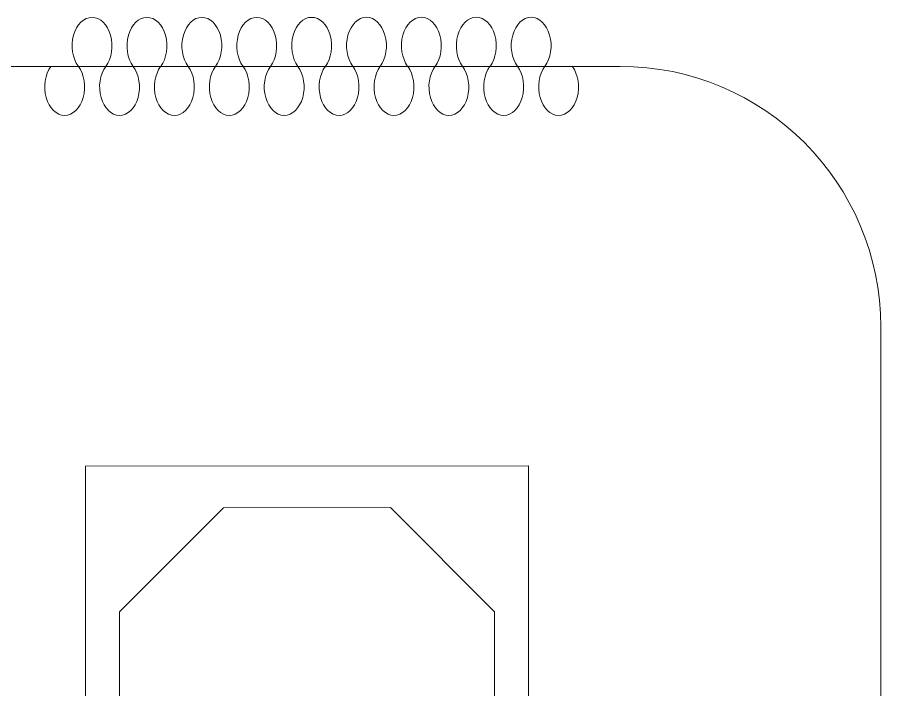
# Model space of a CAD drawing. Header units: millimetres. Extents: x 26027 to 581921, y 7230 to 233891.
# Drawn here: x 513387 to 515044, y 187859 to 189149 of the extents above; entities that cross this region are included whole.
import ezdxf

# ---------------------------------------------------------------- set-up
doc = ezdxf.new("R2010")
doc.units = ezdxf.units.MM
doc.header["$LTSCALE"] = 5
doc.layers.get('0').update_dxf_attribs({"color": 252})
doc.layers.add('Medical Equipment and Furniture', color=252, linetype='Continuous', lineweight=0)
doc.layers.add('Medical Equipment and Furniture1', color=252, linetype='Continuous', lineweight=5)

# ---------------------------------------------------------------- blocks, each defined once
blk = doc.blocks.new('HF16786E-P')
at = {"layer": 'Medical Equipment and Furniture1'}
for p, q in [((0, 0.425), (-2.14, 0.425)), ((-2.14, 0.425), (-2.14, -0.425)), ((-1.86, 0.36), (-2.06, 0.16)), ((-0.28, 0.36), (-1.86, 0.36)), ((-2.06, 0.16), (-2.06, -0.16)), ((-2.06, -0.16), (-1.86, -0.36)), ((-1.86, -0.36), (-0.28, -0.36)), ((-2.14, -0.425), (0, -0.425))]:
    blk.add_line(p, q, dxfattribs=at)
blk = doc.blocks.new('CURTAIN')
for centre, start, end in [((-0.3386, 0.0395), 313.5684, 226.4316), ((-0.1881, 0.0395), 313.5684, 226.4316), ((-0.0376, 0.0395), 313.5684, 226.4316), ((0.1129, 0.0395), 313.5684, 226.4316), ((0.2633, 0.0395), 313.5684, 226.4316), ((0.4138, 0.0395), 313.5684, 226.4316), ((0.5643, 0.0395), 313.5684, 226.4316), ((0.7148, 0.0395), 313.5684, 226.4316), ((0.8653, 0.0395), 313.5684, 226.4316), ((0.0376, -0.0395), 133.5684, 46.4316), ((0.1881, -0.0395), 133.5684, 46.4316), ((0.3386, -0.0395), 133.5684, 46.4316), ((0.4891, -0.0395), 133.5684, 46.4316), ((0.6396, -0.0395), 133.5684, 46.4316), ((0.79, -0.0395), 133.5684, 46.4316), ((0.9405, -0.0395), 133.5684, 46.4316), ((-0.4138, -0.0395), 133.5684, 46.4316), ((-0.2633, -0.0395), 133.5684, 46.4316), ((-0.1129, -0.0395), 133.5684, 46.4316)]:
    blk.add_arc(centre, 0.0546, start, end)

msp = doc.modelspace()

# ---------------------------------------------------------------- linework, layer by layer
at = {"layer": 'Medical Equipment and Furniture'}
for p, q in [((513362.4, 189055.3, -2.4), (514544.3, 189055.3, -2.4)), ((515044.3, 188555.3, -2.4), (515044.3, 186055.3, -2.4))]:
    msp.add_line(p, q, dxfattribs=at)
msp.add_arc((514544.3, 188555.3, -2.4), 500, 0, 90, dxfattribs=at)

# ---------------------------------------------------------------- block references
at = {"layer": 'Medical Equipment and Furniture', "extrusion": (-6.38299e-11, 1.26698e-09, -1), "xscale": 699.9999999767327, "yscale": 1000, "zscale": 1000, "rotation": 359.9859298881509}
msp.add_blockref('CURTAIN', (-514136.4, 189055.3, 2.4), dxfattribs=at)
at = {"layer": 'Medical Equipment and Furniture', "lineweight": 0, "xscale": 1000, "yscale": 1000, "zscale": 1000, "rotation": 270.0149936594165}
msp.add_blockref('HF16786E-P', (513943.7, 186148.3, 0), dxfattribs=at)

doc.saveas('drawing.dxf')
